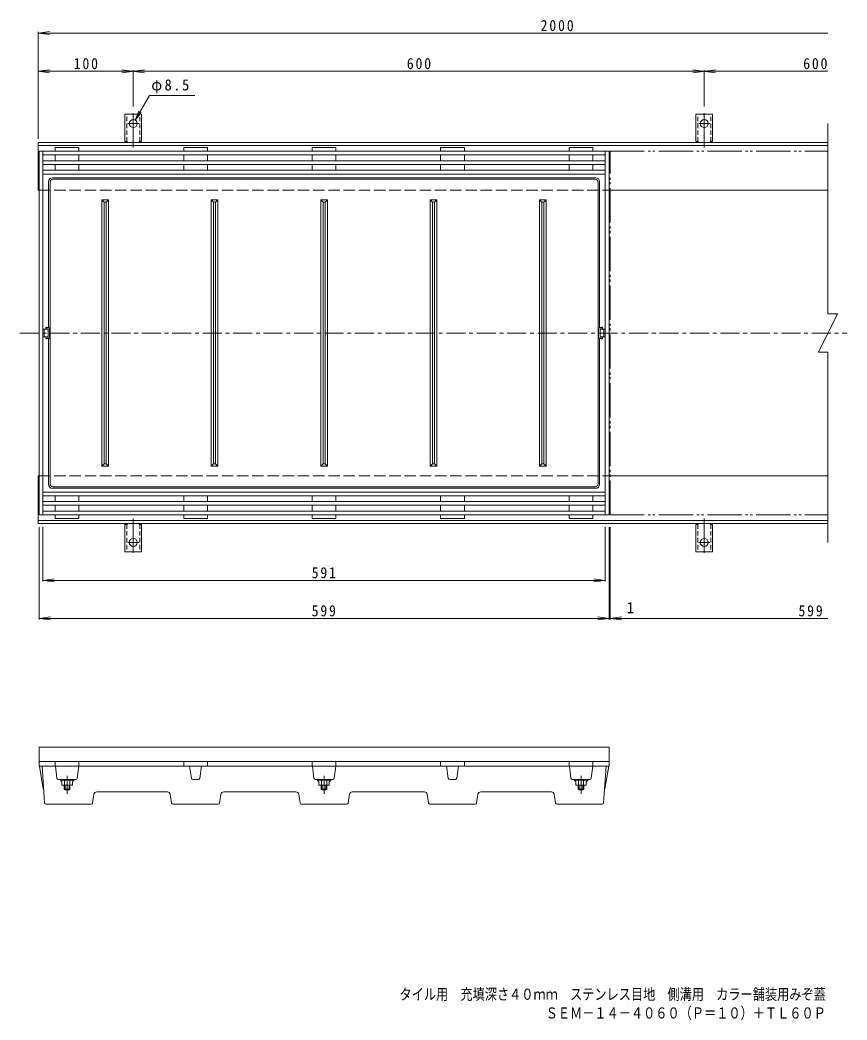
# Model space of a CAD drawing. Units: millimetres, scale not verified. Extents: x -708 to 734, y -548 to 502.
# Drawn here: x -708 to 161, y -548 to 502 of the extents above; entities that cross this region are included whole.
import ezdxf
from ezdxf.enums import TextEntityAlignment as Align

# ---------------------------------------------------------------- set-up
doc = ezdxf.new("R2010")
doc.units = ezdxf.units.MM
doc.header["$LTSCALE"] = 4
for name, pattern in [('CHAIN1', [8, 5, -1, 1, -1]), ('CHAIN2', [12, 9, -1, 1, -1]), ('DASHED1', [1.8, 1.2, -0.6]), ('DASHED3', [4, 3, -1]), ('DOUBLE_CHAIN2', [12.8, 9, -1, 0.6, -0.6, 0.6, -1])]:
    doc.linetypes.add(name, pattern=pattern)
for name, color, linetype, lineweight in [('0-0_通り芯', 3, 'Continuous', 9), ('0-1_躯体', 2, 'Continuous', 9), ('0-5_寸法', 7, 'Continuous', 9), ('0-F', 7, 'Continuous', 9)]:
    doc.layers.add(name, color=color, linetype=linetype, lineweight=lineweight)
doc.layers.add('F-5_F-5ﾚｲﾔ', color=2, linetype='Continuous')
doc.styles.add('ＭＳ ゴシック', font='')
doc.styles.get('ＭＳ ゴシック').set_extended_font_data('MS Gothic')

msp = doc.modelspace()

# ---------------------------------------------------------------- linework, layer by layer
at = {"layer": '0-0_通り芯'}
for p, q in [((-671.119, 368.229), (-646.119, 368.229)), ((-671.119, 368.229), (-671.119, 364.229)), ((-646.119, 368.229), (-646.119, 364.229)), ((-536.119, 368.229), (-511.119, 368.229)), ((-536.119, 368.229), (-536.119, 364.229)), ((-511.119, 368.229), (-511.119, 364.229)), ((-401.119, 368.229), (-376.119, 368.229)), ((-401.119, 368.229), (-401.119, 364.229)), ((-376.119, 368.229), (-376.119, 364.229)), ((-241.119, 368.229), (-266.119, 368.229)), ((-266.119, 368.229), (-266.119, 364.229)), ((-241.119, 368.229), (-241.119, 364.229)), ((-106.119, 368.229), (-131.119, 368.229)), ((-131.119, 368.229), (-131.119, 364.229)), ((-106.119, 368.229), (-106.119, 364.229)), ((-684.119, -17.771), (-684.119, 364.229)), ((-684.119, 360.229), (-93.119, 360.229)), ((-671.119, 360.229), (-671.119, 354.229)), ((-646.119, 360.229), (-646.119, 354.229)), ((-536.119, 360.229), (-536.119, 354.229)), ((-511.119, 360.229), (-511.119, 354.229)), ((-401.119, 360.229), (-401.119, 354.229)), ((-376.119, 360.229), (-376.119, 354.229)), ((-266.119, 360.229), (-266.119, 354.229)), ((-241.119, 360.229), (-241.119, 354.229)), ((-131.119, 360.229), (-131.119, 354.229)), ((-106.119, 360.229), (-106.119, 354.229)), ((-93.119, -17.771), (-93.119, 364.229)), ((-89.119, -17.771), (-89.119, 364.229)), ((-684.119, 354.229), (-93.119, 354.229)), ((-684.119, 350.229), (-93.119, 350.229)), ((-671.119, 350.229), (-671.119, 344.229)), ((-646.119, 350.229), (-646.119, 344.229)), ((-536.119, 350.229), (-536.119, 344.229)), ((-511.119, 350.229), (-511.119, 344.229)), ((-401.119, 350.229), (-401.119, 344.229)), ((-376.119, 350.229), (-376.119, 344.229)), ((-266.119, 350.229), (-266.119, 344.229)), ((-241.119, 350.229), (-241.119, 344.229)), ((-131.119, 350.229), (-131.119, 344.229)), ((-106.119, 350.229), (-106.119, 344.229)), ((-684.119, 344.229), (-93.119, 344.229)), ((-684.119, 340.229), (-93.119, 340.229)), ((-674.101, 336.359), (-103.137, 336.359)), ((-678.101, 332.359), (-678.101, 178.895)), ((-676.53, 331.709), (-676.53, 14.749)), ((-673.53, 334.709), (-103.708, 334.709)), ((-100.708, 331.709), (-100.708, 14.749)), ((-99.137, 332.359), (-99.137, 178.895)), ((-622.119, 313.229), (-615.119, 313.229)), ((-622.119, 33.229), (-622.119, 313.229)), ((-622.119, 313.229), (-619.619, 310.729)), ((-619.619, 310.729), (-617.619, 310.729)), ((-619.619, 35.729), (-619.619, 310.729)), ((-615.119, 313.229), (-617.619, 310.729)), ((-617.619, 35.729), (-617.619, 310.729)), ((-615.119, 33.229), (-615.119, 313.229)), ((-507.119, 313.229), (-500.119, 313.229)), ((-507.119, 33.229), (-507.119, 313.229)), ((-507.119, 313.229), (-504.619, 310.729)), ((-504.619, 310.729), (-502.619, 310.729)), ((-504.619, 35.729), (-504.619, 310.729)), ((-500.119, 313.229), (-502.619, 310.729)), ((-502.619, 35.729), (-502.619, 310.729)), ((-500.119, 33.229), (-500.119, 313.229)), ((-392.119, 33.229), (-392.119, 313.229)), ((-392.119, 313.229), (-385.119, 313.229)), ((-389.619, 35.729), (-389.619, 310.729)), ((-385.119, 313.229), (-387.619, 310.729)), ((-387.619, 35.729), (-387.619, 310.729)), ((-385.119, 33.229), (-385.119, 313.229)), ((-277.119, 33.229), (-277.119, 313.229)), ((-270.119, 313.229), (-277.119, 313.229)), ((-277.119, 313.229), (-274.619, 310.729)), ((-274.619, 35.729), (-274.619, 310.729)), ((-272.619, 310.729), (-274.619, 310.729)), ((-270.119, 313.229), (-272.619, 310.729)), ((-272.619, 35.729), (-272.619, 310.729)), ((-270.119, 33.229), (-270.119, 313.229)), ((-162.119, 33.229), (-162.119, 313.229)), ((-155.119, 313.229), (-162.119, 313.229)), ((-162.119, 313.229), (-159.619, 310.729)), ((-159.619, 35.729), (-159.619, 310.729)), ((-157.619, 310.729), (-159.619, 310.729)), ((-155.119, 313.229), (-157.619, 310.729)), ((-157.619, 35.729), (-157.619, 310.729)), ((-155.119, 33.229), (-155.119, 313.229)), ((-681.109, 179.229), (-681.109, 177.229)), ((-677.101, 167.729), (-677.101, 178.729)), ((-100.137, 167.729), (-100.137, 178.729)), ((-96.129, 179.229), (-96.129, 177.229)), ((-684.119, 177.229), (-678.619, 177.229)), ((-684.119, 169.229), (-678.619, 169.229)), ((-682.619, 169.229), (-682.619, 177.229)), ((-681.109, 167.229), (-681.109, 169.229)), ((-678.619, 169.229), (-678.619, 177.229)), ((-98.619, 169.229), (-98.619, 177.229)), ((-93.119, 177.229), (-98.619, 177.229)), ((-93.119, 169.229), (-98.619, 169.229)), ((-96.129, 167.229), (-96.129, 169.229)), ((-94.619, 169.229), (-94.619, 177.229)), ((-678.101, 14.098), (-678.101, 167.563)), ((-99.137, 14.098), (-99.137, 167.563)), ((-622.119, 33.229), (-619.619, 35.729)), ((-622.119, 33.229), (-615.119, 33.229)), ((-619.619, 35.729), (-617.619, 35.729)), ((-615.119, 33.229), (-617.619, 35.729)), ((-507.119, 33.229), (-504.619, 35.729)), ((-507.119, 33.229), (-500.119, 33.229)), ((-504.619, 35.729), (-502.619, 35.729)), ((-500.119, 33.229), (-502.619, 35.729)), ((-392.119, 33.229), (-385.119, 33.229)), ((-385.119, 33.229), (-387.619, 35.729)), ((-277.119, 33.229), (-274.619, 35.729)), ((-270.119, 33.229), (-277.119, 33.229)), ((-272.619, 35.729), (-274.619, 35.729)), ((-270.119, 33.229), (-272.619, 35.729)), ((-162.119, 33.229), (-159.619, 35.729)), ((-155.119, 33.229), (-162.119, 33.229)), ((-157.619, 35.729), (-159.619, 35.729)), ((-155.119, 33.229), (-157.619, 35.729)), ((-673.53, 11.749), (-103.708, 11.749)), ((-684.119, 6.229), (-93.119, 6.229)), ((-684.119, 2.229), (-93.119, 2.229)), ((-674.101, 10.098), (-103.137, 10.098)), ((-671.119, -3.771), (-671.119, 2.229)), ((-646.119, -3.771), (-646.119, 2.229)), ((-536.119, -3.771), (-536.119, 2.229)), ((-511.119, -3.771), (-511.119, 2.229)), ((-401.119, -3.771), (-401.119, 2.229)), ((-376.119, -3.771), (-376.119, 2.229)), ((-266.119, -3.771), (-266.119, 2.229)), ((-241.119, -3.771), (-241.119, 2.229)), ((-131.119, -3.771), (-131.119, 2.229)), ((-106.119, -3.771), (-106.119, 2.229)), ((-684.119, -3.771), (-93.119, -3.771)), ((-684.119, -7.771), (-93.119, -7.771)), ((-671.119, -13.771), (-671.119, -7.771)), ((-646.119, -13.771), (-646.119, -7.771)), ((-536.119, -13.771), (-536.119, -7.771)), ((-511.119, -13.771), (-511.119, -7.771)), ((-401.119, -13.771), (-401.119, -7.771)), ((-376.119, -13.771), (-376.119, -7.771)), ((-266.119, -13.771), (-266.119, -7.771)), ((-241.119, -13.771), (-241.119, -7.771)), ((-131.119, -13.771), (-131.119, -7.771)), ((-106.119, -13.771), (-106.119, -7.771)), ((-688.119, -17.771), (-89.119, -17.771)), ((-684.119, -13.771), (-93.119, -13.771)), ((-671.119, -21.771), (-671.119, -17.771)), ((-646.119, -21.771), (-646.119, -17.771)), ((-536.119, -21.771), (-536.119, -17.771)), ((-511.119, -21.771), (-511.119, -17.771)), ((-401.119, -21.771), (-401.119, -17.771)), ((-376.119, -21.771), (-376.119, -17.771)), ((-266.119, -21.771), (-266.119, -17.771)), ((-241.119, -21.771), (-241.119, -17.771)), ((-131.119, -21.771), (-131.119, -17.771)), ((-106.119, -21.771), (-106.119, -17.771)), ((-671.119, -21.771), (-646.119, -21.771)), ((-536.119, -21.771), (-511.119, -21.771)), ((-401.119, -21.771), (-376.119, -21.771)), ((-241.119, -21.771), (-266.119, -21.771)), ((-106.119, -21.771), (-131.119, -21.771)), ((-89.119, -261.771), (-688.119, -261.771)), ((-688.119, -281.771), (-688.119, -261.771)), ((-89.119, -281.771), (-89.119, -261.771)), ((-89.119, -276.771), (-688.119, -276.771)), ((-89.119, -281.771), (-688.119, -281.771)), ((-687.769, -281.771), (-683.627, -305.46)), ((-682.219, -320.378), (-684.976, -281.771)), ((-671.119, -276.771), (-671.119, -281.771)), ((-669.283, -294.457), (-670.869, -281.771)), ((-647.955, -294.457), (-646.369, -281.771)), ((-646.119, -276.771), (-646.119, -281.771)), ((-536.119, -276.771), (-536.119, -281.771)), ((-528.051, -294.48), (-529.838, -281.771)), ((-519.188, -294.48), (-517.4, -281.771)), ((-511.119, -276.771), (-511.119, -281.771)), ((-401.119, -276.771), (-401.119, -281.771)), ((-399.283, -294.457), (-400.869, -281.771)), ((-377.955, -294.457), (-376.369, -281.771)), ((-376.119, -276.771), (-376.119, -281.771)), ((-266.119, -276.771), (-266.119, -281.771)), ((-258.051, -294.48), (-259.838, -281.771)), ((-249.188, -294.48), (-247.4, -281.771)), ((-241.119, -276.771), (-241.119, -281.771)), ((-131.119, -276.771), (-131.119, -281.771)), ((-129.283, -294.457), (-130.869, -281.771)), ((-107.955, -294.457), (-106.369, -281.771)), ((-106.119, -276.771), (-106.119, -281.771)), ((-95.02, -320.378), (-92.262, -281.771)), ((-89.469, -281.771), (-93.612, -305.46)), ((-667.795, -295.771), (-649.443, -295.771)), ((-665.619, -295.771), (-665.619, -296.571)), ((-665.619, -296.571), (-664.144, -298.171)), ((-665.619, -296.571), (-651.619, -296.571)), ((-664.144, -298.171), (-664.144, -301.771)), ((-664.144, -301.771), (-653.094, -301.771)), ((-661.619, -301.771), (-661.619, -305.771)), ((-661.382, -296.571), (-661.382, -301.771)), ((-660.619, -301.771), (-660.619, -306.771)), ((-656.619, -301.771), (-656.619, -306.771)), ((-655.857, -296.571), (-655.857, -301.771)), ((-655.619, -301.771), (-655.619, -305.771)), ((-651.619, -296.571), (-653.094, -298.171)), ((-653.094, -298.171), (-653.094, -301.771)), ((-651.619, -295.771), (-651.619, -296.571)), ((-526.565, -295.771), (-520.673, -295.771)), ((-397.795, -295.771), (-379.443, -295.771)), ((-395.619, -295.771), (-395.619, -296.571)), ((-395.619, -296.571), (-394.144, -298.171)), ((-395.619, -296.571), (-381.619, -296.571)), ((-394.144, -298.171), (-394.144, -301.771)), ((-394.144, -301.771), (-383.094, -301.771)), ((-391.619, -301.771), (-391.619, -305.771)), ((-391.382, -296.571), (-391.382, -301.771)), ((-390.619, -301.771), (-390.619, -306.771)), ((-386.619, -301.771), (-386.619, -306.771)), ((-385.857, -296.571), (-385.857, -301.771)), ((-385.619, -301.771), (-385.619, -305.771)), ((-381.619, -296.571), (-383.094, -298.171)), ((-383.094, -298.171), (-383.094, -301.771)), ((-381.619, -295.771), (-381.619, -296.571)), ((-250.673, -295.771), (-256.565, -295.771)), ((-109.443, -295.771), (-127.795, -295.771)), ((-125.619, -295.771), (-125.619, -296.571)), ((-111.619, -296.571), (-125.619, -296.571)), ((-125.619, -296.571), (-124.144, -298.171)), ((-124.144, -298.171), (-124.144, -301.771)), ((-113.094, -301.771), (-124.144, -301.771)), ((-121.619, -301.771), (-121.619, -305.771)), ((-121.382, -296.571), (-121.382, -301.771)), ((-120.619, -301.771), (-120.619, -306.771)), ((-116.619, -301.771), (-116.619, -306.771)), ((-115.857, -296.571), (-115.857, -301.771)), ((-115.619, -301.771), (-115.619, -305.771)), ((-111.619, -296.571), (-113.094, -298.171)), ((-113.094, -298.171), (-113.094, -301.771)), ((-111.619, -295.771), (-111.619, -296.571)), ((-661.619, -305.771), (-655.619, -305.771)), ((-655.619, -305.771), (-656.619, -306.771)), ((-630.51, -311.315), (-631.923, -320.499)), ((-627.545, -308.771), (-553.193, -308.771)), ((-550.228, -311.315), (-548.815, -320.499)), ((-497.01, -311.315), (-498.423, -320.499)), ((-494.045, -308.771), (-418.193, -308.771)), ((-415.228, -311.315), (-413.815, -320.499)), ((-391.619, -305.771), (-385.619, -305.771)), ((-385.619, -305.771), (-386.619, -306.771)), ((-362.011, -311.315), (-363.423, -320.499)), ((-283.193, -308.771), (-359.045, -308.771)), ((-280.228, -311.315), (-278.815, -320.499)), ((-227.011, -311.315), (-228.424, -320.499)), ((-149.693, -308.771), (-224.046, -308.771)), ((-146.728, -311.315), (-145.315, -320.499)), ((-115.619, -305.771), (-121.619, -305.771)), ((-121.619, -305.771), (-120.619, -306.771)), ((-680.722, -321.771), (-633.406, -321.771)), ((-547.332, -321.771), (-499.906, -321.771)), ((-412.332, -321.771), (-364.906, -321.771)), ((-229.906, -321.771), (-277.332, -321.771)), ((-96.516, -321.771), (-143.832, -321.771))]:
    msp.add_line(p, q, dxfattribs=at)
at = {"layer": '0-0_通り芯', "linetype": 'DOUBLE_CHAIN2'}
for p, q in [((-88.119, 364.229), (140.881, 364.229)), ((-88.119, -17.771), (-88.119, 364.229)), ((-88.119, -17.771), (140.881, -17.771))]:
    msp.add_line(p, q, dxfattribs=at)
at = {"layer": '0-0_通り芯', "linetype": 'CHAIN1'}
for p, q in [((-708.119, 173.229), (160.881, 173.229)), ((-658.619, -291.771), (-658.619, -310.771)), ((-388.619, -291.771), (-388.619, -310.771)), ((-118.619, -291.771), (-118.619, -310.771))]:
    msp.add_line(p, q, dxfattribs=at)
at = {"layer": '0-0_通り芯'}
for points in [[(-688.119, -17.771), (-688.119, 364.229), (-89.119, 364.229)], [(-392.119, 313.229), (-389.619, 310.729), (-387.619, 310.729)], [(-392.119, 33.229), (-389.619, 35.729), (-387.619, 35.729)], [(-661.619, -305.771), (-660.619, -306.771), (-656.619, -306.771)], [(-391.619, -305.771), (-390.619, -306.771), (-386.619, -306.771)], [(-115.619, -305.771), (-116.619, -306.771), (-120.619, -306.771)]]:
    msp.add_lwpolyline(points, dxfattribs=at)
for points in [[(-681.109, 179.229), (-680.109, 178.729), (-677.101, 178.729), (-680.109, 179.229)], [(-96.129, 179.229), (-97.129, 178.729), (-100.137, 178.729), (-97.129, 179.229)], [(-681.109, 167.229), (-680.109, 167.729), (-677.101, 167.729), (-680.109, 167.229)], [(-96.129, 167.229), (-97.129, 167.729), (-100.137, 167.729), (-97.129, 167.229)]]:
    msp.add_lwpolyline(points, close=True, dxfattribs=at)
for centre, radius, start, end in [((-674.101, 332.359), 4, 90, 180), ((-103.137, 332.359), 4, 0, 90), ((-673.53, 331.709), 3, 90, 180), ((-103.708, 331.709), 3, 0, 90), ((-674.101, 14.098), 4, 180, 270), ((-673.53, 14.749), 3, 180, 270), ((-103.708, 14.749), 3, 270, 0), ((-103.137, 14.098), 4, 270, 0), ((-667.795, -294.271), 1.5, 187.12502, 270), ((-649.443, -294.271), 1.5, 270, 352.87498), ((-526.565, -294.271), 1.5, 188.00487, 270), ((-520.673, -294.271), 1.5, 270, 351.99513), ((-397.795, -294.271), 1.5, 187.12502, 270), ((-379.443, -294.271), 1.5, 270, 352.87498), ((-256.565, -294.271), 1.5, 188.00487, 270), ((-250.673, -294.271), 1.5, 270, 351.99513), ((-127.795, -294.271), 1.5, 187.12502, 270), ((-109.443, -294.271), 1.5, 270, 352.87498), ((-679.686, -304.771), 4, 189.91936, 208.66345), ((-627.545, -311.771), 3, 90, 171.25371), ((-553.193, -311.771), 3, 8.74629, 90), ((-494.045, -311.771), 3, 90, 171.25366), ((-418.193, -311.771), 3, 8.74634, 90), ((-359.045, -311.771), 3, 90, 171.25366), ((-283.193, -311.771), 3, 8.74634, 90), ((-224.046, -311.771), 3, 90, 171.25371), ((-149.693, -311.771), 3, 8.74629, 90), ((-97.552, -304.771), 4, 331.33655, 350.08064), ((-680.722, -320.271), 1.5, 184.08511, 270), ((-633.406, -320.271), 1.5, 270, 351.254), ((-547.332, -320.271), 1.5, 188.74602, 270), ((-499.906, -320.271), 1.5, 270, 351.25409), ((-412.332, -320.271), 1.5, 188.74591, 270), ((-364.906, -320.271), 1.5, 270, 351.25409), ((-277.332, -320.271), 1.5, 188.74591, 270), ((-229.906, -320.271), 1.5, 270, 351.25398), ((-143.832, -320.271), 1.5, 188.746, 270), ((-96.516, -320.271), 1.5, 270, 355.91489)]:
    msp.add_arc(centre, radius, start, end, dxfattribs=at)
at = {"layer": '0-1_躯体'}
for p, q in [((-589.119, 403.229), (-597.869, 403.229)), ((-597.869, 374.229), (-597.869, 403.229)), ((-589.119, 403.229), (-580.369, 403.229)), ((-580.369, 374.229), (-580.369, 403.229)), ((10.881, 403.229), (2.131, 403.229)), ((2.131, 374.229), (2.131, 403.229)), ((10.881, 403.229), (19.631, 403.229)), ((19.631, 374.229), (19.631, 403.229)), ((140.881, 193.229), (140.881, 393.229)), ((-689.119, 323.229), (-689.119, 373.229)), ((-689.119, 373.229), (140.881, 373.229)), ((-689.119, 370.229), (140.881, 370.229)), ((-597.869, 374.229), (-596.619, 374.229)), ((-580.369, 374.229), (-581.619, 374.229)), ((2.131, 374.229), (3.381, 374.229)), ((19.631, 374.229), (18.381, 374.229)), ((-689.119, 323.229), (-688.119, 323.229)), ((-89.119, 323.229), (140.881, 323.229)), ((140.881, -46.771), (140.881, 153.229)), ((-689.119, 23.229), (-689.119, -26.771)), ((-689.119, 23.229), (-688.119, 23.229)), ((-89.119, 23.229), (140.881, 23.229)), ((-689.119, -23.771), (140.881, -23.771)), ((-689.119, -26.771), (140.881, -26.771)), ((-597.869, -27.771), (-596.619, -27.771)), ((-597.869, -27.771), (-597.869, -56.771)), ((-580.369, -27.771), (-581.619, -27.771)), ((-580.369, -27.771), (-580.369, -56.771)), ((2.131, -27.771), (3.381, -27.771)), ((2.131, -27.771), (2.131, -56.771)), ((19.631, -27.771), (18.381, -27.771)), ((19.631, -27.771), (19.631, -56.771)), ((-589.119, -56.771), (-597.869, -56.771)), ((-589.119, -56.771), (-580.369, -56.771)), ((10.881, -56.771), (2.131, -56.771)), ((10.881, -56.771), (19.631, -56.771))]:
    msp.add_line(p, q, dxfattribs=at)
at = {"layer": '0-1_躯体', "linetype": 'DASHED1'}
for p, q in [((-595.869, 374.083), (-595.869, 403.229)), ((-582.369, 374.083), (-582.369, 403.229)), ((4.131, 374.083), (4.131, 403.229)), ((17.631, 374.083), (17.631, 403.229)), ((-595.869, -27.625), (-595.869, -56.771)), ((-582.369, -27.625), (-582.369, -56.771)), ((4.131, -27.625), (4.131, -56.771)), ((17.631, -27.625), (17.631, -56.771))]:
    msp.add_line(p, q, dxfattribs=at)
at = {"layer": '0-1_躯体', "linetype": 'CHAIN2'}
for p, q in [((-589.119, 404.009), (-589.119, 364.229)), ((10.881, 404.009), (10.881, 364.229)), ((-589.119, 393.229), (-594.895, 393.229)), ((-589.119, 393.229), (-583.343, 393.229)), ((10.881, 393.229), (5.105, 393.229)), ((10.881, 393.229), (16.657, 393.229)), ((-589.119, -57.552), (-589.119, -17.771)), ((10.881, -57.552), (10.881, -17.771)), ((-589.119, -46.771), (-594.895, -46.771)), ((-589.119, -46.771), (-583.343, -46.771)), ((10.881, -46.771), (5.105, -46.771)), ((10.881, -46.771), (16.657, -46.771))]:
    msp.add_line(p, q, dxfattribs=at)
at = {"layer": '0-1_躯体', "linetype": 'DASHED3'}
for p, q in [((-688.119, 323.229), (-89.119, 323.229)), ((-688.119, 23.229), (-89.119, 23.229))]:
    msp.add_line(p, q, dxfattribs=at)
at = {"layer": '0-1_躯体'}
msp.add_lwpolyline([(140.881, 193.229), (150.881, 193.229), (130.881, 153.229), (140.881, 153.229)], dxfattribs=at)
for centre in [(-589.119, 393.229), (10.881, 393.229), (-589.119, -46.771), (10.881, -46.771)]:
    msp.add_circle(centre, 4.25, dxfattribs=at)
for centre, start, end in [((-596.619, 372.229), 30.00051, 90), ((-581.619, 372.229), 90, 149.99949), ((3.381, 372.229), 30.00051, 90), ((18.381, 372.229), 90, 149.99949), ((-596.619, -25.771), 270, 329.99949), ((-581.619, -25.771), 210.00051, 270), ((3.381, -25.771), 270, 329.99949), ((18.381, -25.771), 210.00051, 270)]:
    msp.add_arc(centre, 2, start, end, dxfattribs=at)
at = {"layer": '0-5_寸法'}
for q in [(-583.167, 406.148), (-580.907, 404.843)]:
    msp.add_line((-586.994, 396.909), q, dxfattribs=at)
msp.add_lwpolyline([(-586.994, 396.909), (-572.033, 422.822), (-524.25, 422.822)], dxfattribs=at)
at = {"layer": '0-F'}
for p, q in [((-689.119, 488.229), (-677.222, 489.795)), ((-689.119, 377.229), (-689.119, 489.429)), ((-689.119, 488.229), (-677.222, 486.663)), ((-689.119, 488.229), (140.881, 488.229)), ((-689.119, 448.229), (-677.222, 449.795)), ((-689.119, 448.229), (-677.222, 446.663)), ((-689.119, 448.229), (140.881, 448.229)), ((-577.222, 446.663), (-601.017, 449.795)), ((-577.222, 449.795), (-601.017, 446.663)), ((-589.119, 411.169), (-589.119, 449.429)), ((22.778, 446.663), (-1.016, 449.795)), ((22.778, 449.795), (-1.016, 446.663)), ((10.881, 411.169), (10.881, 449.429)), ((-688.119, -30.771), (-688.119, -127.771)), ((-684.119, -30.771), (-684.119, -87.771)), ((-93.119, -30.771), (-93.119, -87.771)), ((-89.119, -30.771), (-89.119, -127.771)), ((-88.119, -30.771), (-88.119, -127.771)), ((-684.119, -86.571), (-672.222, -85.005)), ((-684.119, -86.571), (-672.222, -88.138)), ((-684.119, -86.571), (-93.119, -86.571)), ((-93.119, -86.571), (-105.016, -85.005)), ((-93.119, -86.571), (-105.016, -88.138)), ((-688.119, -126.571), (-676.222, -125.005)), ((-89.119, -126.571), (-101.016, -125.005)), ((-88.119, -126.571), (-76.222, -125.005)), ((-688.119, -126.571), (140.881, -126.571)), ((-688.119, -126.571), (-676.222, -128.138)), ((-89.119, -126.571), (-101.016, -128.138)), ((-88.119, -126.571), (-76.222, -128.138))]:
    msp.add_line(p, q, dxfattribs=at)

# ---------------------------------------------------------------- texts
at = {"layer": '0-5_寸法', "color": 2, "insert": (-570.141, 424.822), "char_height": 11.73, "attachment_point": 7, "style": 'ＭＳ ゴシック'}
msp.add_mtext('\\T1.21;\\W0.95;φ8.5', dxfattribs=at)
at = {"layer": '0-F', "color": 2, "style": 'ＭＳ ゴシック'}
msp.add_text('1', height=11.73, dxfattribs=at).set_placement((-70.69, -124.571), align=Align.BOTTOM_LEFT)
at = {"layer": '0-F', "color": 2, "char_height": 11.73, "attachment_point": 7, "style": 'ＭＳ ゴシック'}
for s, insert in [('\\T1.28;\\W0.9;2000', (-161.101, 490.229)), ('\\T1.27;\\W0.9;100', (-651.619, 450.229)), ('\\T1.27;\\W0.9;600', (-301.619, 450.229)), ('\\T1.27;\\W0.9;600', (114.881, 450.229)), ('\\T1.27;\\W0.9;591', (-401.619, -84.571)), ('\\T1.27;\\W0.9;599', (-401.619, -124.571)), ('\\T1.27;\\W0.9;599', (109.908, -124.571))]:
    msp.add_mtext(s, dxfattribs=dict(at, insert=insert))
at = {"layer": 'F-5_F-5ﾚｲﾔ', "style": 'ＭＳ ゴシック', "width": 0.8}
for s, p in [('タイル用\u3000充填深さ４０ｍｍ\u3000ステンレス目地\u3000側溝用\u3000カラー舗装用みぞ蓋\u3000', (-309.363, -530.705)), ('\u3000\u3000\u3000\u3000\u3000\u3000\u3000\u3000\u3000\u3000\u3000\u3000ＳＥＭ－１４－４０６０（Ｐ＝１０）＋ＴＬ６０Ｐ', (-309.363, -550.367))]:
    msp.add_text(s, height=11.73, dxfattribs=at).set_placement(p, align=Align.BOTTOM_LEFT)

doc.saveas('drawing.dxf')
